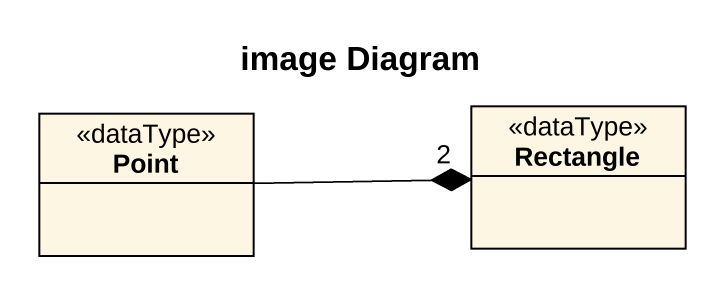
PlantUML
@startuml
title image Diagram
hide circle
hide empty members
class Point <<dataType>>
class "Rectangle" as Rectangle_ <<dataType>>
Point -right-* "2" Rectangle_
@enduml
